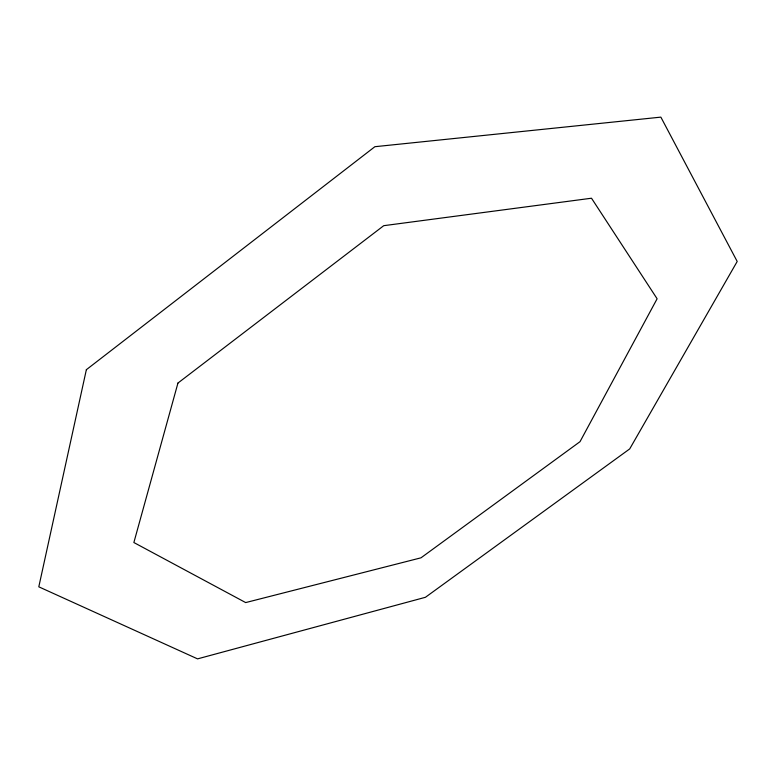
<?xml version="1.0" encoding="UTF-8"?>
<svg xmlns="http://www.w3.org/2000/svg" width="776" height="776" viewBox="0 0 776 776"><rect width="100%" height="100%" fill="white"/><g stroke="black" fill="none" stroke-linecap="round" stroke-linejoin="round"><path stroke-width="1.16" d="M86.359 369.696L38.8 586.821L197.55 658.872L425.423 597.297L629.695 448.926L737.2 261.464L660.861 117.127L374.886 146.703L86.359 369.696M177.946 383.053L133.87 542.531L245.682 602.583L420.999 557.818L580.012 441.68L657.117 298.77L591.506 198.219L383.742 225.68L177.946 383.053"/></g></svg>
